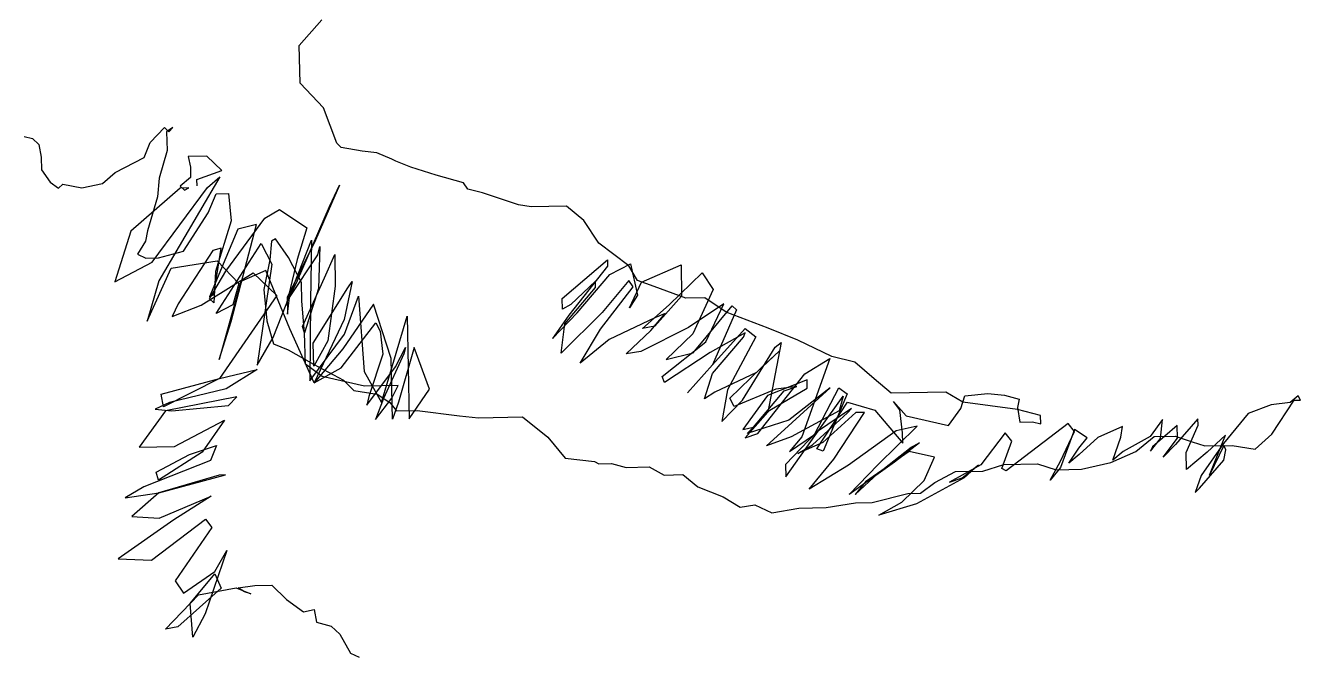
# Model space of a CAD drawing. Extents: x -685 to -403, y -500 to -144.
# Drawn here: x -513.3 to -403, y -419.7 to -365.4 of the extents above; entities that cross this region are included whole.
import ezdxf

# ---------------------------------------------------------------- set-up
doc = ezdxf.new("R2010")
doc.units = 0
doc.layers.get('0').update_dxf_attribs({"linetype": 'CONTINUOUS'})

msp = doc.modelspace()

# ---------------------------------------------------------------- linework, layer by layer
at = {"color": 0}
for p, q in [((-489.59, -367.09), (-487.64, -364.87)), ((-489.53, -370.36), (-489.59, -367.09)), ((-487.49, -372.5), (-489.53, -370.36)), ((-486.35, -375.56), (-487.49, -372.5)), ((-513.41, -374.98), (-512.68, -375.15)), ((-502.51, -375.5), (-501.26, -374.21)), ((-501.26, -374.21), (-500.89, -374.56)), ((-500.53, -374.19), (-501.07, -374.57)), ((-501.07, -374.57), (-501.04, -376.2)), ((-500.89, -374.56), (-500.53, -374.19)), ((-512.68, -375.15), (-512.13, -375.68)), ((-512.13, -375.68), (-511.92, -376.77)), ((-503.03, -376.78), (-502.51, -375.5)), ((-501.04, -376.2), (-501.72, -378.57)), ((-485.98, -375.92), (-486.35, -375.56)), ((-484.16, -376.25), (-485.98, -375.92)), ((-511.92, -376.77), (-511.9, -377.86)), ((-505.54, -378.1), (-503.03, -376.78)), ((-497.58, -376.68), (-499.22, -376.71)), ((-499.22, -376.71), (-499.02, -377.62)), ((-496.29, -377.93), (-497.58, -376.68)), ((-482.88, -376.4), (-484.16, -376.25)), ((-481.6, -376.93), (-482.88, -376.4)), ((-481.23, -377.1), (-481.6, -376.93)), ((-479.95, -377.62), (-481.23, -377.1)), ((-511.9, -377.86), (-511.16, -378.93)), ((-506.62, -379.03), (-505.54, -378.1)), ((-499.02, -377.62), (-499, -378.52)), ((-498.45, -378.69), (-496.29, -377.93)), ((-477.76, -378.31), (-479.95, -377.62)), ((-475.39, -378.99), (-477.76, -378.31)), ((-511.16, -378.93), (-510.42, -379.46)), ((-510.42, -379.46), (-510.06, -379.09)), ((-510.06, -379.09), (-508.42, -379.43)), ((-508.42, -379.43), (-506.62, -379.03)), ((-499.89, -379.45), (-504.18, -383.16)), ((-502.31, -385.85), (-497.53, -379.4)), ((-501.72, -378.57), (-501.87, -380.21)), ((-496.46, -378.48), (-501.74, -387.47)), ((-499, -378.52), (-499.89, -379.27)), ((-499.89, -379.27), (-499.52, -379.62)), ((-499.16, -379.43), (-499.89, -379.45)), ((-499.52, -379.62), (-499.16, -379.43)), ((-498.44, -379.24), (-498.45, -378.69)), ((-497.53, -379.4), (-496.46, -378.48)), ((-486.1, -379.19), (-488.19, -383.95)), ((-486.97, -381.02), (-486.1, -379.19)), ((-475.02, -379.52), (-475.39, -378.99)), ((-501.87, -380.21), (-502.73, -383.13)), ((-497.49, -381.58), (-496.8, -379.93)), ((-496.8, -379.93), (-495.71, -379.91)), ((-495.71, -379.91), (-495.48, -382.27)), ((-473.74, -379.86), (-475.02, -379.52)), ((-470.63, -380.89), (-473.74, -379.86)), ((-499.61, -384.89), (-497.49, -381.58)), ((-492.58, -382.03), (-491.32, -381.28)), ((-491.32, -381.28), (-488.93, -382.87)), ((-489.76, -387.43), (-486.97, -381.02)), ((-469.54, -381.06), (-470.63, -380.89)), ((-466.46, -381), (-469.54, -381.06)), ((-464.98, -382.24), (-466.46, -381)), ((-495.48, -382.27), (-496.85, -386.65)), ((-495.94, -386.64), (-492.58, -382.03)), ((-495.5, -390.98), (-493.3, -382.59)), ((-493.3, -382.59), (-494.92, -382.99)), ((-463.67, -384.21), (-464.98, -382.24)), ((-504.18, -383.16), (-505.55, -387.54)), ((-502.73, -383.13), (-502.89, -384.04)), ((-494.92, -382.99), (-497.35, -388.84)), ((-491.64, -383.83), (-492, -384.02)), ((-490.52, -385.44), (-491.64, -383.83)), ((-488.93, -382.87), (-489.79, -385.61)), ((-502.89, -384.04), (-503.6, -385.15)), ((-501.77, -385.47), (-499.61, -384.89)), ((-497.07, -384.84), (-500.07, -389.44)), ((-496.34, -384.65), (-497.07, -384.84)), ((-496.99, -388.65), (-496.34, -384.65)), ((-496.78, -390.28), (-492.9, -384.22)), ((-492.9, -384.22), (-491.96, -386.02)), ((-492, -384.02), (-492.15, -385.66)), ((-491.84, -392.37), (-488.55, -383.95)), ((-488.19, -383.95), (-490.64, -388.9)), ((-488.55, -383.95), (-488.63, -389.22)), ((-487.98, -385.21), (-487.81, -384.49)), ((-487.81, -384.49), (-487.93, -388.12)), ((-461.09, -386.16), (-463.67, -384.21)), ((-505.55, -387.54), (-502.31, -385.85)), ((-503.6, -385.15), (-502.86, -385.49)), ((-502.86, -385.49), (-501.77, -385.47)), ((-500.67, -386.36), (-496.69, -385.74)), ((-496.69, -385.74), (-494.83, -387.7)), ((-491.96, -386.02), (-493.25, -394.75)), ((-492.15, -385.66), (-492.65, -388.21)), ((-489.79, -385.61), (-490.63, -389.26)), ((-489.39, -387.6), (-490.52, -385.44)), ((-490.45, -388.89), (-487.98, -385.21)), ((-487.4, -387.2), (-486.53, -385.19)), ((-486.53, -385.19), (-486.48, -387.91)), ((-466.85, -388.99), (-462.92, -385.65)), ((-462.92, -385.65), (-462.91, -386.2)), ((-462.71, -386.92), (-460.92, -385.98)), ((-460.92, -385.98), (-460.32, -388.69)), ((-459.98, -387.59), (-456.56, -386.08)), ((-456.56, -386.08), (-456.51, -388.8)), ((-502.76, -390.94), (-500.67, -386.36)), ((-498.07, -389.58), (-493.58, -386.77)), ((-497.35, -389.02), (-495.94, -386.64)), ((-496.85, -386.65), (-496.98, -389.38)), ((-492.49, -386.57), (-494.66, -387.52)), ((-493.58, -386.77), (-491.55, -388.73)), ((-490.4, -391.61), (-492.49, -386.57)), ((-489.32, -391.41), (-487.4, -387.2)), ((-462.91, -386.2), (-466.28, -390.44)), ((-465.56, -390.24), (-462.71, -386.92)), ((-460.34, -387.42), (-461.09, -386.16)), ((-457.58, -389.55), (-454.73, -386.77)), ((-454.73, -386.77), (-453.79, -388.2)), ((-501.74, -387.47), (-502.76, -390.94)), ((-494.66, -387.52), (-496.53, -394.27)), ((-494.83, -387.7), (-495.34, -389.53)), ((-492.65, -388.21), (-492.41, -390.93)), ((-490.63, -389.26), (-489.76, -387.43)), ((-489.36, -389.23), (-489.39, -387.6)), ((-487.93, -388.12), (-489.13, -391.95)), ((-488.38, -392.85), (-485.39, -388.07)), ((-486.48, -387.91), (-487.12, -392.64)), ((-485.03, -387.52), (-485.7, -390.8)), ((-485.39, -388.07), (-485.03, -387.52)), ((-466.63, -391.17), (-463.96, -388.03)), ((-463.97, -387.49), (-466.11, -389.52)), ((-463.96, -388.03), (-463.97, -387.49)), ((-463.53, -391.65), (-460.7, -387.97)), ((-461.07, -387.43), (-463.38, -390.2)), ((-460.7, -387.97), (-461.07, -387.43)), ((-461.03, -389.79), (-459.98, -387.59)), ((-458.88, -387.94), (-460.34, -387.42)), ((-456.14, -388.97), (-458.88, -387.94)), ((-453.79, -388.2), (-455.54, -392.05)), ((-500.07, -389.44), (-500.59, -390.54)), ((-497.35, -388.84), (-496.99, -388.65)), ((-496.98, -389.38), (-497.35, -389.02)), ((-491.55, -388.73), (-496.49, -395.91)), ((-490.64, -388.9), (-490.61, -390.35)), ((-490.61, -390.35), (-490.45, -388.89)), ((-489.13, -391.95), (-489.36, -389.23)), ((-488.63, -389.22), (-488.68, -396.12)), ((-485.67, -392.07), (-484.46, -388.78)), ((-484.46, -388.78), (-483.98, -395.31)), ((-466.83, -389.9), (-466.85, -388.99)), ((-460.32, -388.69), (-461.03, -389.79)), ((-456.51, -388.8), (-458.82, -391.38)), ((-454.51, -388.94), (-456.14, -388.97)), ((-452.67, -390.18), (-454.51, -388.94)), ((-500.59, -390.54), (-498.07, -389.58)), ((-495.34, -389.53), (-496.78, -390.28)), ((-483.18, -389.48), (-485.83, -393.34)), ((-481.64, -394.17), (-483.18, -389.48)), ((-482.48, -398), (-480.26, -390.52)), ((-480.26, -390.52), (-480.09, -399.41)), ((-467.69, -392.46), (-465.56, -390.24)), ((-466.28, -390.44), (-467.69, -392.46)), ((-463.38, -390.2), (-466.94, -393.72)), ((-466.11, -389.52), (-466.83, -389.9)), ((-459.9, -391.59), (-457.58, -389.55)), ((-459.17, -391.75), (-457.93, -390.28)), ((-457.93, -390.28), (-458.83, -390.66)), ((-452.86, -389.46), (-455.91, -391.51)), ((-455.51, -393.68), (-452.13, -389.62)), ((-454.43, -392.75), (-452.86, -389.46)), ((-451.76, -389.98), (-453.85, -394.74)), ((-449.01, -391.56), (-452.67, -390.18)), ((-452.13, -389.62), (-451.76, -389.98)), ((-496.53, -394.27), (-495.5, -390.98)), ((-492.41, -390.93), (-491.83, -392.91)), ((-488.32, -396.3), (-490.4, -391.61)), ((-489.13, -391.95), (-489.32, -391.41)), ((-485.7, -390.8), (-488.32, -396.3)), ((-485.98, -394.98), (-482.97, -391.11)), ((-482.97, -391.11), (-482.59, -391.83)), ((-466.94, -393.72), (-466.63, -391.17)), ((-465.29, -394.59), (-463.53, -391.65)), ((-458.83, -390.66), (-462.79, -392.55)), ((-455.91, -391.51), (-460.05, -393.59)), ((-458.82, -391.38), (-459.9, -391.59)), ((-453.85, -394.74), (-451.01, -391.6)), ((-451.01, -391.6), (-450.08, -392.31)), ((-446.45, -392.6), (-449.01, -391.56)), ((-493.25, -394.75), (-491.84, -392.37)), ((-489.07, -394.68), (-489.13, -391.95)), ((-488.68, -396.12), (-485.67, -392.07)), ((-487.12, -392.64), (-488.34, -394.84)), ((-482.59, -391.83), (-482.37, -393.82)), ((-462.79, -392.55), (-465.29, -394.59)), ((-461.31, -393.79), (-459.17, -391.75)), ((-458.19, -395.73), (-454.43, -392.75)), ((-455.54, -392.05), (-457.85, -394.27)), ((-451, -391.96), (-454.05, -393.65)), ((-453.84, -395.47), (-451.17, -392.33)), ((-450.08, -392.31), (-452.54, -396.89)), ((-451.17, -392.33), (-451, -391.96)), ((-443.52, -394), (-446.45, -392.6)), ((-491.83, -392.91), (-490.55, -393.43)), ((-490.55, -393.43), (-488.35, -394.66)), ((-488.34, -394.84), (-488.38, -392.85)), ((-485.83, -393.34), (-488.32, -396.3)), ((-482.37, -393.82), (-483.58, -397.48)), ((-480.56, -393.79), (-482.3, -397.64)), ((-481.26, -394.89), (-480.39, -393.24)), ((-479.66, -393.23), (-481.02, -397.97)), ((-480.39, -393.24), (-480.56, -393.79)), ((-478.32, -396.83), (-479.66, -393.23)), ((-460.05, -393.59), (-461.31, -393.79)), ((-454.05, -393.65), (-458, -396.27)), ((-457.85, -394.27), (-455.51, -393.68)), ((-451.25, -397.78), (-448.43, -393.19)), ((-448.06, -393.54), (-450.03, -395.39)), ((-449.67, -395.03), (-448.06, -393.54)), ((-447.9, -392.81), (-449.05, -398.83)), ((-448.43, -393.19), (-447.9, -392.81)), ((-487.6, -395.74), (-489.07, -394.68)), ((-488.35, -394.66), (-485.78, -396.07)), ((-483.74, -398.21), (-481.26, -394.89)), ((-481.54, -399.44), (-481.64, -394.17)), ((-455.99, -397.14), (-453.85, -394.74)), ((-453.85, -394.74), (-455.99, -397.14)), ((-443.69, -394.19), (-446.11, -400.95)), ((-445.85, -395.5), (-443.69, -394.19)), ((-441.51, -394.51), (-443.52, -394)), ((-439.85, -395.93), (-441.51, -394.51)), ((-501.55, -397.27), (-496.49, -395.91)), ((-496.49, -395.91), (-501.35, -398.36)), ((-496.49, -395.91), (-493.24, -395.12)), ((-493.24, -395.12), (-495.93, -396.8)), ((-488.32, -396.3), (-485.98, -394.98)), ((-483.96, -396.58), (-487.6, -395.74)), ((-485.78, -396.07), (-484.86, -396.96)), ((-483.98, -395.31), (-482.48, -398)), ((-458, -396.27), (-458.19, -395.73)), ((-454.52, -397.66), (-453.84, -395.47)), ((-450.03, -395.39), (-453.63, -397.1)), ((-452.35, -397.62), (-449.67, -395.03)), ((-449.93, -400.66), (-445.85, -395.5)), ((-445.66, -396.04), (-449.08, -397.37)), ((-445.64, -396.76), (-445.66, -396.04)), ((-438.37, -397.17), (-439.85, -395.93)), ((-495.93, -396.8), (-500.81, -397.98)), ((-484.86, -396.96), (-482.85, -397.28)), ((-481.05, -396.52), (-483.96, -396.58)), ((-481.58, -397.62), (-481.05, -396.52)), ((-480.09, -399.41), (-478.32, -396.83)), ((-453.63, -397.1), (-454.52, -397.66)), ((-452.54, -396.89), (-453.03, -399.63)), ((-448.37, -396.82), (-451.97, -398.34)), ((-450.3, -400.12), (-447.64, -396.98)), ((-448.88, -398.64), (-445.64, -396.76)), ((-446.55, -396.6), (-448.37, -396.82)), ((-447.93, -400.62), (-443.65, -396.73)), ((-447.64, -396.98), (-446.55, -396.6)), ((-443.65, -396.73), (-447.23, -399.52)), ((-445.02, -400.75), (-442.92, -396.71)), ((-442.92, -396.71), (-442.19, -397.24)), ((-433.66, -397.08), (-438.37, -397.17)), ((-432.19, -397.96), (-433.66, -397.08)), ((-500.81, -397.98), (-502.07, -398.55)), ((-501.35, -398.36), (-501.55, -397.27)), ((-495.01, -397.51), (-501.16, -398.72)), ((-500.62, -398.71), (-495.72, -398.25)), ((-495.72, -398.25), (-495.01, -397.51)), ((-483.58, -397.48), (-483.74, -398.21)), ((-482.99, -399.46), (-481.58, -397.62)), ((-482.3, -397.64), (-482.99, -399.46)), ((-482.85, -397.28), (-481.75, -397.99)), ((-481.75, -397.99), (-481.19, -398.7)), ((-481.02, -397.97), (-481.54, -399.44)), ((-453.03, -399.63), (-451.25, -397.78)), ((-451.97, -398.34), (-452.35, -397.62)), ((-449.08, -397.37), (-451.21, -400.32)), ((-444.82, -402.01), (-442.17, -397.97)), ((-444.49, -400.19), (-442.54, -397.43)), ((-442.19, -397.24), (-444.27, -402.19)), ((-442.54, -397.43), (-442.88, -398.71)), ((-442.17, -397.97), (-439.8, -398.65)), ((-438.18, -397.9), (-437.07, -399.15)), ((-437.62, -398.61), (-438.18, -397.9)), ((-432.36, -398.51), (-432.01, -397.42)), ((-427.45, -398.6), (-432.19, -397.96)), ((-432.01, -397.42), (-430.02, -397.2)), ((-430.02, -397.2), (-428.57, -397.35)), ((-428.57, -397.35), (-427.29, -397.69)), ((-427.29, -397.69), (-427.46, -398.42)), ((-405.49, -398.19), (-407.48, -398.95)), ((-403.86, -397.98), (-405.49, -398.19)), ((-405.45, -400.73), (-403.5, -397.79)), ((-403.15, -397.42), (-403.86, -397.98)), ((-403.5, -397.79), (-402.96, -397.78)), ((-402.96, -397.78), (-403.15, -397.42)), ((-501.16, -398.72), (-503.46, -401.85)), ((-502.07, -398.55), (-500.62, -398.71)), ((-481.19, -398.7), (-479.38, -398.67)), ((-479.38, -398.67), (-475.74, -399.15)), ((-475.74, -399.15), (-474.1, -399.3)), ((-474.1, -399.3), (-470.29, -399.23)), ((-470.29, -399.23), (-468.08, -401)), ((-449.05, -398.83), (-451.01, -401.04)), ((-450.84, -400.68), (-448.88, -398.64)), ((-442.88, -398.71), (-447.02, -400.97)), ((-445.19, -401.66), (-442.15, -398.88)), ((-441.8, -398.51), (-444.85, -400.56)), ((-441.43, -398.86), (-444.28, -401.46)), ((-443.35, -402.89), (-440.7, -398.85)), ((-442.15, -398.88), (-441.8, -398.51)), ((-440.7, -398.85), (-441.43, -398.86)), ((-439.8, -398.65), (-437.38, -401.51)), ((-437.4, -400.6), (-437.62, -398.61)), ((-437.07, -399.15), (-433.42, -399.98)), ((-433.42, -399.98), (-432.36, -398.51)), ((-427.46, -398.42), (-427.25, -399.69)), ((-425.45, -399.11), (-427.45, -398.6)), ((-425.43, -399.83), (-425.45, -399.11)), ((-407.48, -398.95), (-409.61, -401.53)), ((-500.38, -401.79), (-496.06, -399.53)), ((-496.06, -399.53), (-498.01, -402.29)), ((-451.21, -400.32), (-450.3, -400.12)), ((-447.23, -399.52), (-450.84, -400.68)), ((-447.5, -404.43), (-444.49, -400.19)), ((-437.95, -400.43), (-442.07, -403.42)), ((-439.53, -403.37), (-436.14, -400.04)), ((-436.14, -400.04), (-437.95, -400.43)), ((-423.07, -399.79), (-428.44, -403.89)), ((-427.25, -399.69), (-426.16, -399.67)), ((-426.16, -399.67), (-425.43, -399.83)), ((-422.52, -400.32), (-423.73, -403.62)), ((-422.52, -400.51), (-423.07, -399.79)), ((-421.42, -401.03), (-422.52, -400.32)), ((-418.35, -400.06), (-420.51, -401.01)), ((-418.51, -400.98), (-418.35, -400.06)), ((-414.91, -399.46), (-415.97, -400.93)), ((-413.63, -399.98), (-415.77, -401.83)), ((-415.06, -401.09), (-414.91, -399.46)), ((-411.83, -399.4), (-413.78, -401.61)), ((-413.61, -401.06), (-413.63, -399.98)), ((-412.86, -402.32), (-411.81, -399.94)), ((-411.81, -399.94), (-411.83, -399.4)), ((-468.08, -401), (-466.59, -402.79)), ((-451.01, -401.04), (-449.93, -400.66)), ((-449.18, -401.73), (-447.93, -400.62)), ((-447.02, -400.97), (-449.18, -401.73)), ((-444.85, -400.56), (-447.52, -403.34)), ((-447.17, -402.24), (-445.02, -400.75)), ((-446.11, -400.95), (-447.17, -402.24)), ((-444.28, -401.46), (-446.45, -402.41)), ((-435.93, -401.48), (-438.08, -403.16)), ((-437.38, -401.51), (-437.4, -400.6)), ((-436.65, -401.86), (-435.93, -401.48)), ((-428.51, -400.62), (-430.63, -403.38)), ((-428.81, -403.71), (-427.95, -401.33)), ((-427.95, -401.33), (-428.51, -400.62)), ((-423.74, -403.07), (-422.52, -400.51)), ((-422.13, -401.95), (-421.42, -401.03)), ((-420.51, -401.01), (-422.12, -402.5)), ((-419.2, -402.99), (-418.51, -400.98)), ((-415.97, -400.93), (-418.31, -402.24)), ((-417.22, -402.22), (-415.61, -400.92)), ((-415.95, -402.2), (-415.06, -401.09)), ((-415.61, -400.92), (-413.79, -400.89)), ((-414.85, -402.72), (-413.61, -401.06)), ((-413.79, -400.89), (-412.33, -401.4)), ((-412.33, -401.4), (-411.24, -401.75)), ((-409.61, -401.53), (-411.55, -404.29)), ((-409.44, -400.8), (-411.04, -402.29)), ((-410.83, -404.28), (-409.44, -400.8)), ((-406.87, -402.03), (-405.45, -400.73)), ((-503.46, -401.85), (-500.38, -401.79)), ((-501.97, -404), (-499.09, -402.49)), ((-498.01, -402.29), (-501.78, -404.72)), ((-499.09, -402.49), (-496.75, -401.72)), ((-496.75, -401.72), (-497.27, -403)), ((-446.45, -402.41), (-445.19, -401.66)), ((-444.27, -402.19), (-444.82, -402.01)), ((-436.83, -402.23), (-440.59, -404.84)), ((-439.51, -404.09), (-436.65, -401.86)), ((-434.64, -402.73), (-436.83, -402.23)), ((-423.01, -403.24), (-422.13, -401.95)), ((-422.12, -402.5), (-423.01, -403.24)), ((-419.38, -403.17), (-417.22, -402.22)), ((-418.31, -402.24), (-419.2, -402.99)), ((-415.77, -401.83), (-415.95, -402.2)), ((-413.78, -401.61), (-414.85, -402.72)), ((-412.83, -403.77), (-412.86, -402.32)), ((-411.04, -402.29), (-412.83, -403.77)), ((-411.24, -401.75), (-408.88, -401.7)), ((-409.6, -401.72), (-410.83, -404.28)), ((-409.41, -402.08), (-409.6, -401.72)), ((-409.58, -402.99), (-409.41, -402.08)), ((-408.88, -401.7), (-406.87, -402.03)), ((-497.27, -403), (-503.04, -405.29)), ((-466.59, -402.79), (-464.04, -403.1)), ((-464.04, -403.1), (-463.68, -403.28)), ((-463.68, -403.28), (-462.59, -403.26)), ((-462.59, -403.26), (-461.31, -403.6)), ((-461.31, -403.6), (-459.31, -403.56)), ((-459.31, -403.56), (-458.03, -404.26)), ((-447.52, -403.34), (-447.5, -404.43)), ((-445.48, -405.48), (-443.35, -402.89)), ((-442.07, -403.42), (-445.48, -405.48)), ((-438.08, -403.16), (-442.02, -405.96)), ((-442.02, -405.96), (-439.53, -403.37)), ((-435.51, -404.74), (-434.64, -402.73)), ((-430.63, -403.38), (-433.33, -404.88)), ((-432.24, -404.5), (-430.81, -403.39)), ((-430.81, -403.39), (-432.06, -404.5)), ((-430.44, -403.92), (-428.64, -403.34)), ((-428.44, -403.89), (-428.81, -403.71)), ((-428.64, -403.34), (-425.73, -403.29)), ((-425.73, -403.29), (-424.09, -403.8)), ((-424.62, -404.72), (-423.74, -403.07)), ((-423.73, -403.62), (-424.62, -404.72)), ((-424.09, -403.8), (-421.91, -403.76)), ((-421.91, -403.76), (-419.38, -403.17)), ((-411.71, -405.39), (-409.58, -402.99)), ((-501.78, -404.72), (-501.97, -404)), ((-501.76, -405.81), (-495.98, -404.25)), ((-496.52, -404.26), (-501.76, -405.81)), ((-495.98, -404.25), (-496.52, -404.26)), ((-458.03, -404.26), (-456.4, -404.23)), ((-456.4, -404.23), (-455.11, -405.29)), ((-441.48, -405.95), (-439.51, -404.09)), ((-440.59, -404.84), (-441.48, -405.95)), ((-437.47, -406.6), (-435.51, -404.74)), ((-432.06, -404.5), (-436.2, -406.75)), ((-434.6, -404.91), (-432.8, -403.97)), ((-433.33, -404.88), (-432.24, -404.5)), ((-432.8, -403.97), (-430.44, -403.92)), ((-411.55, -404.29), (-412.07, -405.76)), ((-503.04, -405.29), (-504.65, -406.23)), ((-504.65, -406.23), (-501.76, -405.81)), ((-501.76, -405.81), (-504.08, -407.85)), ((-455.11, -405.29), (-452.91, -406.16)), ((-440.01, -406.64), (-436.94, -405.86)), ((-436.94, -405.86), (-435.85, -405.84)), ((-435.85, -405.84), (-434.6, -404.91)), ((-412.07, -405.76), (-411.71, -405.39)), ((-501.71, -407.99), (-497.21, -406.09)), ((-497.21, -406.09), (-500.44, -408.14)), ((-452.91, -406.16), (-451.44, -407.04)), ((-451.44, -407.04), (-450.17, -406.84)), ((-450.17, -406.84), (-448.71, -407.53)), ((-446.36, -407.13), (-444, -407.08)), ((-444, -407.08), (-441.46, -406.67)), ((-441.46, -406.67), (-440.01, -406.64)), ((-439.45, -407.72), (-437.47, -406.6)), ((-436.2, -406.75), (-439.45, -407.72)), ((-500.44, -408.14), (-505.28, -411.5)), ((-504.08, -407.85), (-501.71, -407.99)), ((-502.37, -411.63), (-497.72, -408.09)), ((-497.72, -408.09), (-497.16, -408.81)), ((-448.71, -407.53), (-446.36, -407.13)), ((-497.16, -408.81), (-500.34, -413.41)), ((-505.28, -411.5), (-502.37, -411.63)), ((-495.85, -410.78), (-497.75, -416.26)), ((-496.91, -412.62), (-495.85, -410.78)), ((-499.6, -414.48), (-496.91, -412.62)), ((-500.34, -413.41), (-499.6, -414.48)), ((-499.03, -415.38), (-496.9, -412.8)), ((-496.9, -412.8), (-496.34, -414.06)), ((-501.17, -417.6), (-498.32, -414.64)), ((-496.34, -414.06), (-500.09, -417.4)), ((-498.32, -414.64), (-495.06, -414.03)), ((-495.06, -414.03), (-493.78, -414.55)), ((-494.88, -414.03), (-493.43, -413.82)), ((-494.33, -414.38), (-494.88, -414.03)), ((-493.78, -414.55), (-494.33, -414.38)), ((-493.43, -413.82), (-491.98, -413.79)), ((-491.98, -413.79), (-490.69, -415.04)), ((-498.8, -418.28), (-499.03, -415.38)), ((-490.69, -415.04), (-489.22, -416.1)), ((-489.22, -416.1), (-488.31, -415.9)), ((-488.31, -415.9), (-488.11, -416.99)), ((-497.75, -416.26), (-498.8, -418.28)), ((-488.11, -416.99), (-486.83, -417.33)), ((-500.09, -417.4), (-501.17, -417.6)), ((-486.83, -417.33), (-486.09, -418.04)), ((-486.09, -418.04), (-485.16, -419.66)), ((-485.16, -419.66), (-484.42, -420.01))]:
    msp.add_line(p, q, dxfattribs=at)

doc.saveas('drawing.dxf')
